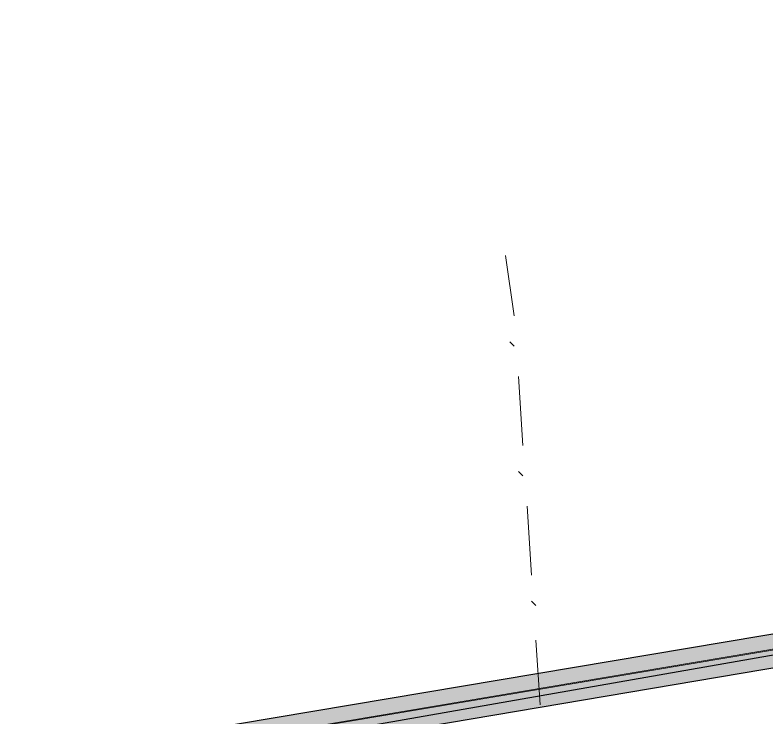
# Model space of a CAD drawing. Header units: millimetres. Extents: x 2928 to 3112, y 1220 to 1280.
# Drawn here: x 3000.117 to 3000.697, y 1267.024 to 1267.566 of the extents above; entities that cross this region are included whole.
import ezdxf

# ---------------------------------------------------------------- set-up
doc = ezdxf.new("R2010")
doc.units = ezdxf.units.MM

msp = doc.modelspace()

# ---------------------------------------------------------------- hatches: boundary and pattern name
at = {"true_color": 0xdd0000}
h = msp.add_hatch(color=12, dxfattribs=at)
h.paths.add_polyline_path([(3002.98886, 1267.45733), (3002.96553, 1267.46066), (3002.68219, 1262.21392)])
h.paths.add_polyline_path([(3002.96553, 1267.46066), (3002.68219, 1262.21392), (3002.65886, 1262.23725)])
h.paths.add_polyline_path([(3002.68219, 1262.21392), (3002.65886, 1262.23725), (2998.68214, 1261.54058)])
h.paths.add_polyline_path([(3002.65886, 1262.23725), (2998.68214, 1261.54058), (2998.7088, 1261.57058)])
h.paths.add_polyline_path([(2998.68214, 1261.54058), (2998.7088, 1261.57058), (2998.98881, 1266.80065)])
h.paths.add_polyline_path([(2998.7088, 1261.57058), (2998.98881, 1266.80065), (2999.01547, 1266.77732)])
h.paths.add_polyline_path([(2998.98881, 1266.80065), (2999.01547, 1266.77732), (3002.97553, 1267.47066)])
h.paths.add_polyline_path([(2999.01547, 1266.77732), (3002.97553, 1267.47066), (3002.97886, 1267.44733)])

# ---------------------------------------------------------------- linework, layer by layer
at = {"color": 252, "linetype": 'Continuous', "lineweight": 5, "true_color": 0x989898}
msp.add_lwpolyline([(3003.02887, 1267.46733), (2999.00214, 1266.79065), (2997.51545, 1266.70398), (2997.44879, 1268.88735), (3003.14553, 1269.49069)], close=True, dxfattribs=at)
at = {"color": 12, "linetype": 'Continuous', "lineweight": -2, "true_color": 0xdd0000}
for points in [[(2998.98881, 1266.80065), (2999.01547, 1266.77732), (3002.97553, 1267.47066)], [(2999.01547, 1266.77732), (3002.97553, 1267.47066), (3002.97886, 1267.44733)]]:
    msp.add_lwpolyline(points, close=True, dxfattribs=at)
at = {"color": 7, "linetype": 'Continuous', "lineweight": 5, "true_color": 0x000007}
msp.add_lwpolyline([(2999.00214, 1266.79065), (3002.97886, 1267.46066), (3002.66886, 1262.22725), (2998.69547, 1261.55724)], dxfattribs=at)
at = {"color": 7, "linetype": 'Continuous', "lineweight": 9, "true_color": 0x000007}
for points in [[(3000.50216, 1267.33399), (3000.4955, 1267.38066), (3000.4955, 1267.38066)], [(3000.50216, 1267.31066), (3000.49883, 1267.31399), (3000.49883, 1267.31399)], [(3000.50883, 1267.23399), (3000.5055, 1267.28733), (3000.5055, 1267.28733)], [(3000.50883, 1267.21066), (3000.5055, 1267.21399), (3000.5055, 1267.21399)], [(3000.5155, 1267.13399), (3000.51216, 1267.18732), (3000.51216, 1267.18732)], [(3000.51883, 1267.11066), (3000.5155, 1267.11399), (3000.5155, 1267.11399)], [(3000.52216, 1267.03399), (3000.51883, 1267.08399), (3000.51883, 1267.08399)]]:
    msp.add_lwpolyline(points, dxfattribs=at)

doc.saveas('drawing.dxf')
